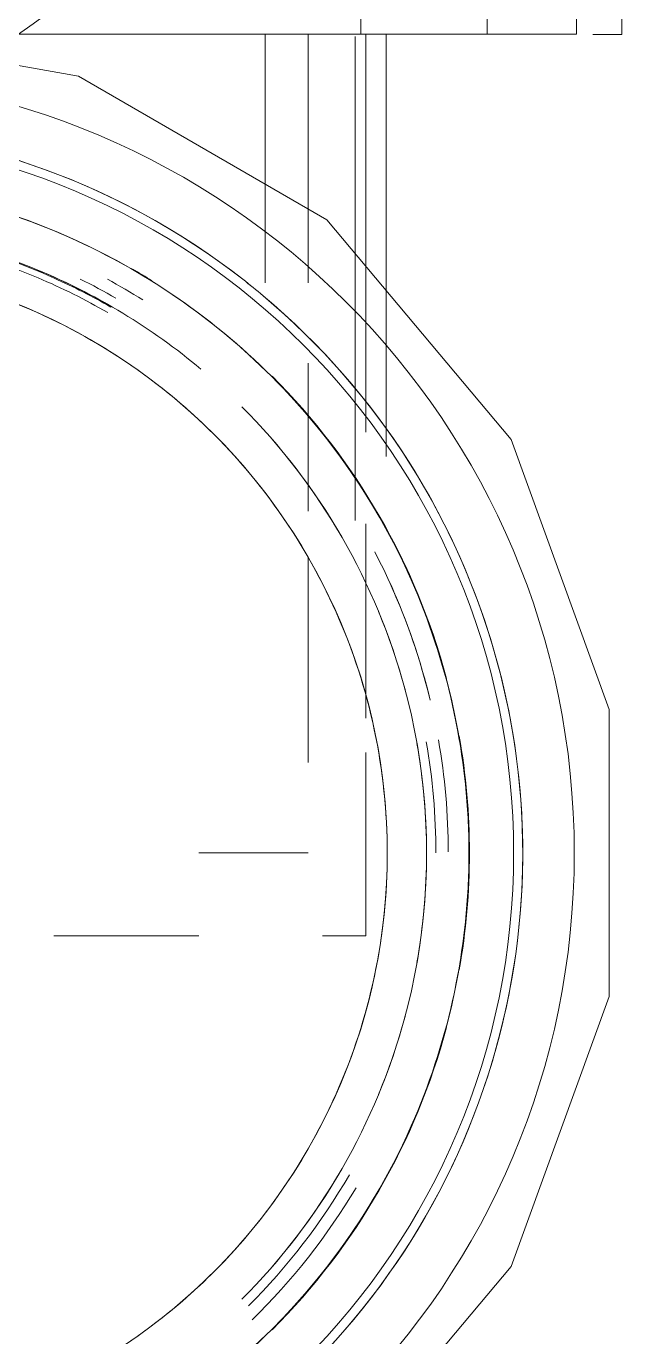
# Model space of a CAD drawing. Header units: metres. Extents: x 147 to 427, y -16 to 162.
# Drawn here: x 318.5625 to 318.6347, y 96.0434 to 96.202 of the extents above; entities that cross this region are included whole.
import ezdxf

# ---------------------------------------------------------------- set-up
doc = ezdxf.new("R2010")
doc.units = ezdxf.units.M
doc.layers.add('P-PIPE', color=7, linetype='Continuous', lineweight=5)
doc.layers.add('P-SANR-FIXT', color=7, linetype='Continuous', lineweight=5)

# ---------------------------------------------------------------- blocks, each defined once
blk = doc.blocks.new('Bomba Jacuzzi1 - 15B-T 1_1_2CV TRIF_220_380V _1 1_2CV_-2414014-TÉRREO 1_20 - Dependente 1')
at = {"layer": 'P-SANR-FIXT', "color": 9, "lineweight": 15, "true_color": 0xc0c0c0}
for p, q in [((0.09905600000000002, -0.003145231169702491), (0.09905600000000002, -0.09449999999999967)), ((0.09905600000003041, -0.0619999999999997), (0.0689802932907526, -0.0619999999999997)), ((0.05090153967197403, -0.06900000000034816), (0.09905600000007035, -0.06900000000034816)), ((0.0990560000000322, -0.07146999999999966), (0.04795790829819047, -0.07146999999999966)), ((0.09905600000000002, -0.09127999058431642), (0.09905600000000002, -0.09449999999999967)), ((0.09905600000007035, -0.09450000000029905), (0.1183493649054144, -0.09450000000029905)), ((0.09902800000000002, -0.09999999999999946), (0.1183493649053681, -0.09999999999999946))]:
    blk.add_line(p, q, dxfattribs=at)
at = {"layer": 'P-SANR-FIXT', "color": 254, "lineweight": 15, "true_color": 0xe0e0e0}
for p, q in [((-0.01000000000000001, -0.03122211389551969), (-0.01000000000000001, -0.04879036790187178)), ((0, -0.0487903679018316), (0, -0.0619999999999997)), ((0.03579571668980281, -0.0619999999999997), (0.01093227280387991, -0.0619999999999997)), ((0.05242102550241265, -0.06772499999999959), (0.04023936132523344, -0.06772499999999959)), ((0.05242102550241265, -0.06772499999999959), (0.09878500888991258, -0.06772499999999959)), ((-0.009999999999963075, -0.06900000000034816), (0.01216656166891298, -0.06900000000034816)), ((0.09902800000000002, -0.09649999999999946), (0.09902800000000002, -0.09999999999999948)), ((0.09902800000000002, -0.09999999999999946), (0.09902800000000002, -0.09649999999999945)), ((0.09905600000000002, -0.0999999999999995), (0.103056, -0.0999999999999995))]:
    blk.add_line(p, q, dxfattribs=at)
at = {"layer": 'P-SANR-FIXT', "color": 7, "lineweight": 15, "true_color": 0xf8f8f8}
blk.add_line((0.09904000000000002, -0.03299999999999945), (0.09904000000000002, -0.04424999999999945), dxfattribs=at)
at = {"layer": 'P-SANR-FIXT', "color": 7, "lineweight": 15, "true_color": 0xfafafa}
blk.add_line((0.09904000000000002, -0.04424999999999944), (0.09904000000000002, -0.03299999999999943), dxfattribs=at)
at = {"layer": 'P-SANR-FIXT', "color": 7, "lineweight": 15, "true_color": 0xf3f3f3}
for p, q in [((0.06898029329073861, -0.05679999999999957), (0.09905600000002862, -0.05679999999999957)), ((-0.01000000000000001, -0.06374768774327831), (-0.01000000000000001, -0.06899999999999967))]:
    blk.add_line(p, q, dxfattribs=at)
at = {"layer": 'P-SANR-FIXT', "color": 7, "lineweight": 15, "true_color": 0xefefef}
for p, q in [((0.09905600000002861, -0.05679999999999957), (0.06898029329073861, -0.05679999999999957)), ((0.01093227280387992, -0.0619999999999997), (0.03579571668980281, -0.0619999999999997))]:
    blk.add_line(p, q, dxfattribs=at)
at = {"layer": 'P-SANR-FIXT', "color": 254, "lineweight": 15, "true_color": 0xd3d3d3}
for p, q in [((0.05924381482001789, -0.0619999999999997), (0.04133718488746314, -0.0619999999999997)), ((0.0689802932907526, -0.0619999999999997), (0.09905600000003041, -0.0619999999999997)), ((0.09878500888991258, -0.06772499999999959), (0.05242102550241265, -0.06772499999999959)), ((0.01630712454168479, -0.06900000000034816), (0.03983716857408981, -0.06900000000034816)), ((0.04795790829819047, -0.07146999999999966), (0.09905600000003222, -0.07146999999999966)), ((0.09905600000000002, -0.08183940065762871), (0.09905600000000002, -0.09127999058431642)), ((0.09905600000000002, -0.08369963825267952), (0.103056, -0.08369963825267952)), ((0.1183493649053681, -0.09999999999999945), (0.09902800000000002, -0.09999999999999945)), ((0.09902800000000002, -0.09999999999999948), (0.1183493649053681, -0.09999999999999948)), ((0.1183493649053681, -0.09999999999999946), (0.09902800000000002, -0.09999999999999946))]:
    blk.add_line(p, q, dxfattribs=at)
at = {"layer": 'P-SANR-FIXT', "color": 254, "lineweight": 15, "true_color": 0xe9e9e9}
for p, q in [((-0.01000000000000001, -0.06374768774327863), (-0.01000000000000001, -0.06899999999999967)), ((0.04023936132523344, -0.06772499999999959), (0.05242102550241265, -0.06772499999999959)), ((0.09905600000000002, -0.06838664109389055), (0.103056, -0.06838664109389055))]:
    blk.add_line(p, q, dxfattribs=at)
at = {"layer": 'P-SANR-FIXT', "color": 9, "lineweight": 15, "true_color": 0xc0c0c0, "flags": 128}
blk.add_lwpolyline([(-0.1000000000000001, -4.677232062027236e-16), (-0.0939692626419592, -0.03420201273505644), (-0.07660444649742097, -0.06427875796631592), (-0.05000000467080871, -0.08660253633340455), (-0.01736482548615584, -0.09848077070137164), (0.01736480680292023, -0.09848077070137147), (0.04999998598757299, -0.08660253633340408), (0.07660442781418506, -0.0642787579663152), (0.093969243958723, -0.03420201273505556), (0.09999998131676352, 4.695065816975192e-16)], dxfattribs=at)
at = {"layer": 'P-SANR-FIXT', "color": 9, "lineweight": 15, "true_color": 0xc0c0c0}
for centre, radius, start, end in [((0, 1.023625628704395e-16), 0.0868960924896141, 179.9999999999999, 359.9999999999994), ((0, 1.127187232441429e-16), 0.08149000000000009, 179.9999999999996, 359.9999999999991), ((0, 1.127187232441429e-16), 0.07159999999999996, 180.0000000000008, 4.071109992273301e-13)]:
    blk.add_arc(centre, radius, start, end, dxfattribs=at)
at = {"layer": 'P-SANR-FIXT', "color": 254, "lineweight": 15, "true_color": 0xd3d3d3}
for centre, radius, start, end in [((0, 1.290458026391406e-16), 0.0868960924896141, 179.9999999999999, 359.9999999999994), ((0, 1.431086360526023e-16), 0.07635300000000007, 320.055938777641, 337.4999999999994), ((0, 2.167599433278156e-16), 0.07635000000000006, 329.9999999999996, 335.6229935617862), ((0, 2.19957385638736e-16), 0.07634999999999996, 330.0000000000001, 335.6229935617865), ((0, 3.521183344901147e-16), 0.07898999999999994, 224.3689692603676, 239.1586256804902), ((0, 1.431086360526023e-16), 0.07635299999999993, 224.9999999999996, 239.9569789394284), ((0, 2.167599433278156e-16), 0.07634999999999995, 224.9999999999996, 254.9999999999996), ((0, 2.19957385638736e-16), 0.07635000000000004, 225.0000000000001, 255), ((0, 2.167599433278156e-16), 0.07635000000000003, 284.9999999999996, 314.9999999999997), ((0, 2.19957385638736e-16), 0.07634999999999993, 285.0000000000001, 315.0000000000001), ((0, 1.431086360526023e-16), 0.07635300000000007, 300.0430210605705, 314.9999999999994), ((0, 3.182787366995399e-16), 0.08154999999999993, 224.9999999999996, 254.9999999999996), ((0, 3.214761790104603e-16), 0.08155000000000005, 225.0000000000001, 255), ((0, 3.182787366995399e-16), 0.08155000000000005, 284.9999999999996, 314.9999999999997), ((0, 1.431086360526023e-16), 0.07635299999999998, 247.4999999999995, 292.4999999999995), ((0, 3.214761790104603e-16), 0.08154999999999994, 285.0000000000001, 300.0000000000001), ((0, 2.167599433278156e-16), 0.07634999999999997, 260.0127166000487, 279.9872833999505), ((0, 2.19957385638736e-16), 0.07634999999999997, 260.0127166000491, 279.9872833999509), ((0, 3.182787366995399e-16), 0.08154999999999997, 260.0127166000752, 279.9872833999241), ((0, 3.214761790104603e-16), 0.08154999999999998, 260.0127166000756, 279.9872833999245)]:
    blk.add_arc(centre, radius, start, end, dxfattribs=at)
at = {"layer": 'P-SANR-FIXT', "color": 254, "lineweight": 15, "true_color": 0xe0e0e0}
for centre, radius, start, end in [((0, 2.167599433278156e-16), 0.07635000000000004, 335.6229935617862, 344.9999999999997), ((0, 3.182787366995399e-16), 0.08155000000000005, 328.0971041374207, 329.9999999999996), ((0, 3.553157768010351e-16), 0.07899000000000009, 224.368969260368, 239.1586256804906), ((0, 4.197975300712642e-16), 0.07748999999999995, 224.9999999999996, 239.8482480200226), ((0, 4.229949723821846e-16), 0.07749000000000006, 225.0000000000001, 239.8482480200231), ((0, 3.521183344901147e-16), 0.07899000000000005, 283.5275949408583, 297.4640079616425), ((0, 3.521183344901147e-16), 0.07899000000000002, 270.0966281770279, 279.9784075491761)]:
    blk.add_arc(centre, radius, start, end, dxfattribs=at)
at = {"layer": 'P-SANR-FIXT', "color": 254, "lineweight": 15, "true_color": 0xe9e9e9}
for centre, radius, start, end in [((0, 2.19957385638736e-16), 0.07634999999999997, 335.6229935617865, 345), ((0, 3.553157768010351e-16), 0.07898999999999996, 283.5275949408586, 294.3737278883946), ((0, 4.197975300712642e-16), 0.07748999999999993, 269.9999999999996, 279.9872833999526), ((0, 4.229949723821846e-16), 0.07748999999999999, 270, 279.9872833999531), ((0, 3.553157768010351e-16), 0.07898999999999999, 270.0966281770283, 279.9784075491764)]:
    blk.add_arc(centre, radius, start, end, dxfattribs=at)
at = {"layer": 'P-SANR-FIXT', "color": 7, "lineweight": 15, "true_color": 0xfcfcfc}
for centre, radius, start, end in [((0, 4.53637127861839e-16), 0.07624500000000006, 335.8098111923537, 344.9999999999997), ((0, 4.568345701727594e-16), 0.076245, 335.8098111923541, 345), ((0, 4.874767256524138e-16), 0.07549500000000006, 337.1593353893857, 344.9999999999997), ((0, 4.906741679633342e-16), 0.07549499999999999, 337.1593353893861, 345), ((0, 4.874767256524138e-16), 0.07549500000000006, 329.9999999999996, 337.1593353893857), ((0, 4.906741679633342e-16), 0.07549499999999996, 330.0000000000001, 337.1593353893861), ((0, 4.568345701727594e-16), 0.07624499999999997, 330.0000000000001, 335.8098111923541)]:
    blk.add_arc(centre, radius, start, end, dxfattribs=at)
at = {"layer": 'P-SANR-FIXT', "color": 7, "lineweight": 15, "true_color": 0xfafafa}
blk.add_arc((0, 4.53637127861839e-16), 0.07624500000000006, 329.9999999999996, 335.8098111923537, dxfattribs=at)
at = {"layer": 'P-SANR-FIXT', "color": 7, "lineweight": 15, "true_color": 0xf6f6f6}
for centre, radius, start, end in [((0, 4.197975300712642e-16), 0.07749000000000004, 329.9999999999996, 333.6272758130576), ((0, 3.553157768010351e-16), 0.07898999999999994, 327.8965642012267, 331.4890610786034)]:
    blk.add_arc(centre, radius, start, end, dxfattribs=at)
at = {"layer": 'P-SANR-FIXT', "color": 7, "lineweight": 15, "true_color": 0xf8f8f8}
blk.add_arc((0, 4.229949723821846e-16), 0.07748999999999995, 330.0000000000001, 333.627275813058, dxfattribs=at)
at = {"layer": 'P-SANR-FIXT', "color": 7, "lineweight": 15, "true_color": 0xefefef}
for centre, radius, start, end in [((0, 3.521183344901147e-16), 0.07899000000000007, 327.8965642012262, 331.4890610786031), ((0, 3.214761790104603e-16), 0.08154999999999996, 328.0971041374211, 330.0000000000001)]:
    blk.add_arc(centre, radius, start, end, dxfattribs=at)
at = {"layer": 'P-SANR-FIXT', "color": 9, "lineweight": 15, "true_color": 0xc0c0c0}
for centre, major_axis, ratio, start_param, end_param in [((-8.872786700619351e-06, 1.194313342431606e-16), (1.853288258245072e-09, 0.09424203516568413), 0.9999999532919074, 1.570796346460093, 4.712389000049876), ((-3.064626870619938e-06, 1.531878561429779e-16), (0, 0.08799999999999777), 0.999999953291906, 1.570796326794898, 4.014257279586957), ((-3.064626870619938e-06, 1.531878561429779e-16), (-1.639127731323199e-09, 0.08799999999999769), 0.9999999532919077, 4.050154005842011, 4.712388961758236), ((6.456456463216353e-18, 1.709992020943752e-16), (0, 0.0879999999999977), 0.9999999532919074, 1.606865268131576, 4.01425727958695), ((6.456456463216353e-18, 1.709992020943752e-16), (0, 0.08799999999999764), 0.9999999532919093, 4.050084018980147, 4.676320039047997)]:
    blk.add_ellipse(centre, major_axis=major_axis, ratio=ratio, start_param=start_param, end_param=end_param, dxfattribs=at)
at = {"layer": 'P-SANR-FIXT', "color": 254, "lineweight": 15, "true_color": 0xd3d3d3}
for centre, major_axis, ratio, start_param, end_param in [((-3.064626870619938e-06, 1.531878561429779e-16), (0, 0.08799999999999779), 0.9999999532919058, 4.014257279586957, 4.050154024468464), ((6.456456463216353e-18, 1.709992020943752e-16), (0, 0.08799999999999764), 0.9999999532919093, 4.01425727958695, 4.050084018980147)]:
    blk.add_ellipse(centre, major_axis=major_axis, ratio=ratio, start_param=start_param, end_param=end_param, dxfattribs=at)
at = {"layer": 'P-SANR-FIXT', "color": 9, "lineweight": 15, "true_color": 0xc0c0c0}
for points, knots in [([(0.08149, -6.512403850954116e-16), (0.08148999999999997, -0.005331785170691825), (0.08044018347857498, -0.0159962075207034), (0.07577345726074407, -0.03138322580897823), (0.06819486301830606, -0.04556270254235167), (0.05799556549671066, -0.05799192230404528), (0.04556708016979629, -0.06819098187628486), (0.02666286868296153, -0.07830258590981386), (2.917092179272419e-06, -0.08361310525599641), (-0.03199578100517066, -0.07724709681733986), (-0.05912158446045693, -0.05912325027610014), (-0.07724687002309763, -0.03199649235308241), (-0.08149000000000008, -0.01066716554652141), (-0.08149000000000003, 7.048153727318152e-16)], [-1, -1, -1, -1, -0.9375, -0.875, -0.8125, -0.75, -0.6875, -0.625, -0.5, -0.375, -0.25, -0.125, 0, 0, 0, 0]), ([(-0.07160000000000001, -8.162617680635638e-16), (-0.07159999999999994, -0.004998705568951706), (-0.0705492235242164, -0.01499593211006942), (-0.06588961795123277, -0.02933649530441696), (-0.05835022473143901, -0.0423948629436537), (-0.04826056498655445, -0.05360020190055405), (-0.03606161013376021, -0.06246332051961071), (-0.02228656631151024, -0.06859474071664154), (-0.002620951118988878, -0.07278088395454108), (0.02278365785610294, -0.07011757158513147), (0.04933365487162434, -0.05478591583913355), (0.06735238439740708, -0.02998283883067848), (0.07160000000000011, -0.009993686007168193), (0.07160000000000001, 8.136043921913583e-16)], [-1, -1, -1, -1, -0.9333333333333333, -0.8666666666666667, -0.8, -0.7333333333333333, -0.6666666666666666, -0.6, -0.5333333333333333, -0.4, -0.2666666666666667, -0.1333333333333333, 0, 0, 0, 0])]:
    blk.add_open_spline(points, degree=3, knots=knots, dxfattribs=at)
blk = doc.blocks.new('AF_Soldavel_Uniao - Standard-V205-TÉRREO 1_20 - Dependente 1')
at = {"layer": 'P-PIPE', "color": 4, "lineweight": 15, "true_color": 0x00ffff}
for p, q in [((150.1392395993948, 96.28602145166498), (150.1393787350011, 96.2842589349181)), ((150.1392395993948, 96.28602145166498), (150.1393787350011, 96.2842589349181)), ((150.1460572441064, 96.2842589349181), (150.1461963797128, 96.28602145166498)), ((150.1460572441064, 96.2842589349181), (150.1461963797128, 96.28602145166498)), ((150.1205559508178, 96.27814304159898), (150.1196325325371, 96.27965072945757)), ((150.1205559508178, 96.27814304159898), (150.1196325325371, 96.27965072945757)), ((150.1658034465705, 96.27965072945757), (150.1648800282898, 96.27814304159898)), ((150.1658034465705, 96.27965072945757), (150.1648800282898, 96.27814304159898)), ((150.1140043790337, 96.27556163658319), (150.1151529234544, 96.27421751243956)), ((150.1140043790337, 96.27556163658319), (150.1151529234544, 96.27421751243956)), ((150.1702830556531, 96.27421751243958), (150.1714316000739, 96.27556163658319)), ((150.1702830556531, 96.27421751243958), (150.1714316000739, 96.27556163658319)), ((150.1151529234544, 96.20969955354624), (150.1140043790337, 96.20835542940263)), ((150.1151529234544, 96.20969955354624), (150.1140043790337, 96.20835542940263)), ((150.1714316000739, 96.20835542940263), (150.1702830556531, 96.20969955354624)), ((150.1714316000739, 96.20835542940263), (150.1702830556531, 96.20969955354624)), ((150.1196325325371, 96.20426633652825), (150.1205559508178, 96.20577402438684)), ((150.1196325325371, 96.20426633652825), (150.1205559508178, 96.20577402438684)), ((150.1648800282898, 96.20577402438684), (150.1658034465705, 96.20426633652825)), ((150.1648800282898, 96.20577402438684), (150.1658034465705, 96.20426633652825)), ((150.1393787350011, 96.19965813106772), (150.1392395993948, 96.19789561432084)), ((150.1393787350011, 96.19965813106772), (150.1392395993948, 96.19789561432084)), ((150.1461963797128, 96.19789561432084), (150.1460572441064, 96.19965813106772)), ((150.1461963797128, 96.19789561432084), (150.1460572441064, 96.19965813106772))]:
    blk.add_line(p, q, dxfattribs=at)
for radius, start, end in [(0.04420000000000069, 30.00000000001039, 149.9999999999896), (0.04420000000000135, 94.51365076998617, 121.4863492300073), (0.04419999999999625, 85.4863492300137, 94.51365076998628), (0.04419999999999625, 58.51365076999208, 85.4863492300137), (0.0424319999999998, 94.51365076998582, 121.4863492299991), (0.0424319999999998, 94.51365076998582, 121.4863492299991), (0.04243199999999431, 58.51365076996534, 85.4863492300137), (0.04243199999999431, 58.51365076996534, 85.4863492300137), (0.04419999999999015, 121.4863492300126, 130.5136507699713), (0.04420000000000135, 49.48634923000179, 58.51365076998844), (0.04420000000000022, 130.5136507699601, 143.9999999999825), (0.04243199999999826, 130.5136507700078, 144.352797940924), (0.04243199999999826, 130.5136507700078, 144.352797940924), (0.04243200000000248, 35.99999999999721, 49.48634922999381), (0.04243200000000248, 35.99999999998705, 49.4863492299994), (0.04420000000000861, 35.99999999999068, 49.48634923000655), (0.03069999999999595, 0, 180), (0.03069999999999595, 0, 180), (0.03069999999999595, 0, 180), (0.03069999999999595, 0, 180), (0.02499999999999454, 75.00000000000217, 104.9999999999978), (0.02499999999999454, 75.00000000000217, 104.9999999999978), (0.02499999999999454, 75.00000000000217, 104.9999999999978), (0.02499999999999454, 75.00000000000217, 104.9999999999978), (0.02499999999997726, 135.0000000000163, 180), (0.02499999999999618, 135, 180), (0.02499999999999618, 135, 180), (0.02499999999997726, 135.0000000000163, 180), (0.03069999999999595, 180, 0), (0.03069999999999595, 180, 0), (0.03069999999999595, 180, 0), (0.03069999999999595, 180, 0), (0.02499999999999454, 180, 194.9999999999975), (0.02499999999997726, 180, 194.9999999999893), (0.02499999999997726, 180, 194.9999999999893), (0.02499999999999454, 180, 194.9999999999975), (0.04420000000000069, 210.0000000000031, 329.9999999999962), (0.04243199999999925, 215.6472020590878, 229.4863492300046), (0.04243199999999925, 215.6472020590878, 229.4863492300046), (0.02499999999999454, 255.0000000000018, 284.9999999999974), (0.02499999999999454, 255.0000000000018, 284.9999999999974), (0.02499999999999454, 255.0000000000018, 284.9999999999974), (0.02499999999999454, 255.0000000000018, 284.9999999999974), (0.04419999999999015, 216.0000000000063, 229.4863492300283), (0.04243200000001986, 310.5136507699922, 323.9999999999928), (0.04243200000001986, 310.5136507699869, 323.9999999999997), (0.04420000000000651, 310.5136507699984, 324.0000000000141), (0.04420000000000135, 229.4863492300342, 238.5136507699924), (0.04420000000000861, 301.4863492300069, 310.5136507699931), (0.0424320000000037, 238.5136507700033, 265.4863492300143), (0.0424320000000037, 238.5136507700033, 265.4863492300143), (0.0424319999999998, 274.5136507699854, 301.4863492300315), (0.0424319999999998, 274.5136507699854, 301.4863492300315), (0.04419999999999625, 238.5136507699918, 265.4863492300133), (0.04420000000000135, 274.5136507699866, 301.4863492300112), (0.04419999999999625, 265.4863492300133, 274.5136507699859)]:
    blk.add_arc((150.1427179895538, 96.24195853299291), radius, start, end, dxfattribs=at)
blk = doc.blocks.new('AF_Soldavel_Valvula de Retencao - Soldável - 50 mm-V209-TÉRREO 1_20 - Dependente 1')
at = {"layer": 'P-PIPE', "color": 4, "lineweight": 15, "true_color": 0x00ffff}
for centre, radius, start, end in [((150.142717989554, 96.24195853299292), 0.04901000000001656, 39.99999999999238, 139.9999999999863), ((150.142717989554, 96.24195853299292), 0.04901000000002007, 39.99999999999439, 139.9999999999842), ((150.1427179895541, 96.24195853299292), 0.04722999999914677, 40.00000000001885, 140.0000000000033), ((150.142717989554, 96.24195853299292), 0.04722999999999115, 39.9999999999802, 139.9999999999977), ((150.142717989554, 96.24195853299292), 0.04254999999999149, 29.99999999996641, 144.6899301923015), ((150.142717989554, 96.24195853299292), 0.0406799999999823, 39.99999999996092, 139.9999999999876), ((150.142717989554, 96.24195853299292), 0.0406799999999823, 39.99999999996092, 139.9999999999876), ((150.142717989554, 96.24195853299292), 0.03051999999999566, 0, 180), ((150.142717989554, 96.24195853299292), 0.03051999999999566, 0, 180), ((150.142717989554, 96.24195853299292), 0.03051999999999566, 0, 180), ((150.142717989554, 96.24195853299292), 0.03052000000002408, 0, 180), ((150.1427179895539, 96.24195853299292), 0.02499999999999454, 75.00000000000217, 104.9999999999978), ((150.142717989554, 96.24195853299292), 0.02499999999996708, 74.99999999998646, 105.0000000000136), ((150.142717989554, 96.24195853299292), 0.02500000000002199, 75.00000000001792, 104.9999999999821), ((150.1427179895539, 96.24195853299292), 0.02499999999999454, 75.00000000000217, 104.9999999999978), ((150.142717989554, 96.24195853299292), 0.02499999999998652, 119.9999999999948, 180), ((150.142717989554, 96.24195853299292), 0.02499999999997726, 120.0000000000019, 180), ((150.1427179895539, 96.24195853299292), 0.02499999999999618, 135, 180), ((150.1427179895539, 96.24195853299292), 0.02500000000000568, 134.9999999999837, 180), ((150.142717989554, 96.24195853299292), 0.02500000000003411, 0, 15.00000000000539), ((150.142717989554, 96.24195853299292), 0.02500000000002199, 0, 14.99999999999669), ((150.142717989554, 96.24195853299292), 0.03052000000002408, 180, 0), ((150.142717989554, 96.24195853299292), 0.03052000000002408, 180, 0), ((150.142717989554, 96.24195853299292), 0.03052000000002408, 180, 0), ((150.142717989554, 96.24195853299292), 0.03051999999999566, 180, 0), ((150.1427179895539, 96.24195853299292), 0.02500000000000568, 180, 195.0000000000056), ((150.142717989554, 96.24195853299292), 0.02499999999997726, 180, 195.0000000000062), ((150.142717989554, 96.24195853299292), 0.02499999999996708, 180, 194.9999999999986), ((150.1427179895539, 96.24195853299292), 0.02499999999999454, 180, 194.9999999999975), ((150.142717989554, 96.24195853299292), 0.02500000000002535, 300.0000000000123, 0), ((150.142717989554, 96.24195853299292), 0.02500000000003411, 300.0000000000015, 0), ((150.142717989554, 96.24195853299292), 0.04255000000000209, 215.3100698090923, 330.000000000009), ((150.1427179895539, 96.24195853299292), 0.02499999999999454, 255.0000000000018, 284.9999999999974), ((150.142717989554, 96.24195853299292), 0.02500000000002199, 255.0000000000175, 284.9999999999817), ((150.142717989554, 96.24195853299292), 0.02499999999996708, 254.9999999999861, 285.0000000000132), ((150.1427179895539, 96.24195853299292), 0.02499999999999454, 255.0000000000018, 284.9999999999974), ((150.142717989554, 96.24195853299292), 0.04068000000000758, 220.0000000000281, 320.0000000000227), ((150.142717989554, 96.24195853299292), 0.04068000000000758, 220.0000000000281, 320.0000000000227), ((150.1427179895541, 96.24195853299292), 0.04723000000085729, 219.9999999999959, 319.9999999999812), ((150.142717989554, 96.24195853299292), 0.04722999999999465, 220.0000000000028, 320.0000000000186), ((150.142717989554, 96.24195853299292), 0.04901000000001656, 220.0000000000059, 320.0000000000148), ((150.142717989554, 96.24195853299292), 0.0490100000000018, 219.9999999999974, 320.0000000000232)]:
    blk.add_arc(centre, radius, start, end, dxfattribs=at)

msp = doc.modelspace()

# ---------------------------------------------------------------- block references
at = {"layer": 'P-PIPE', "color": 4, "lineweight": 15, "true_color": 0x00ffff}
for name in ['AF_Soldavel_Valvula de Retencao - Soldável - 50 mm-V209-TÉRREO 1_20 - Dependente 1', 'AF_Soldavel_Uniao - Standard-V205-TÉRREO 1_20 - Dependente 1']:
    msp.add_blockref(name, (168.3919546120403, 0), dxfattribs=at)
at = {"layer": 'P-SANR-FIXT', "color": 254, "lineweight": 15, "true_color": 0xd3d3d3, "rotation": 89.99999999999915}
msp.add_blockref('Bomba Jacuzzi1 - 15B-T 1_1_2CV TRIF_220_380V _1 1_2CV_-2414014-TÉRREO 1_20 - Dependente 1', (318.5346726015941, 96.10195853299291), dxfattribs=at)

doc.saveas('drawing.dxf')
